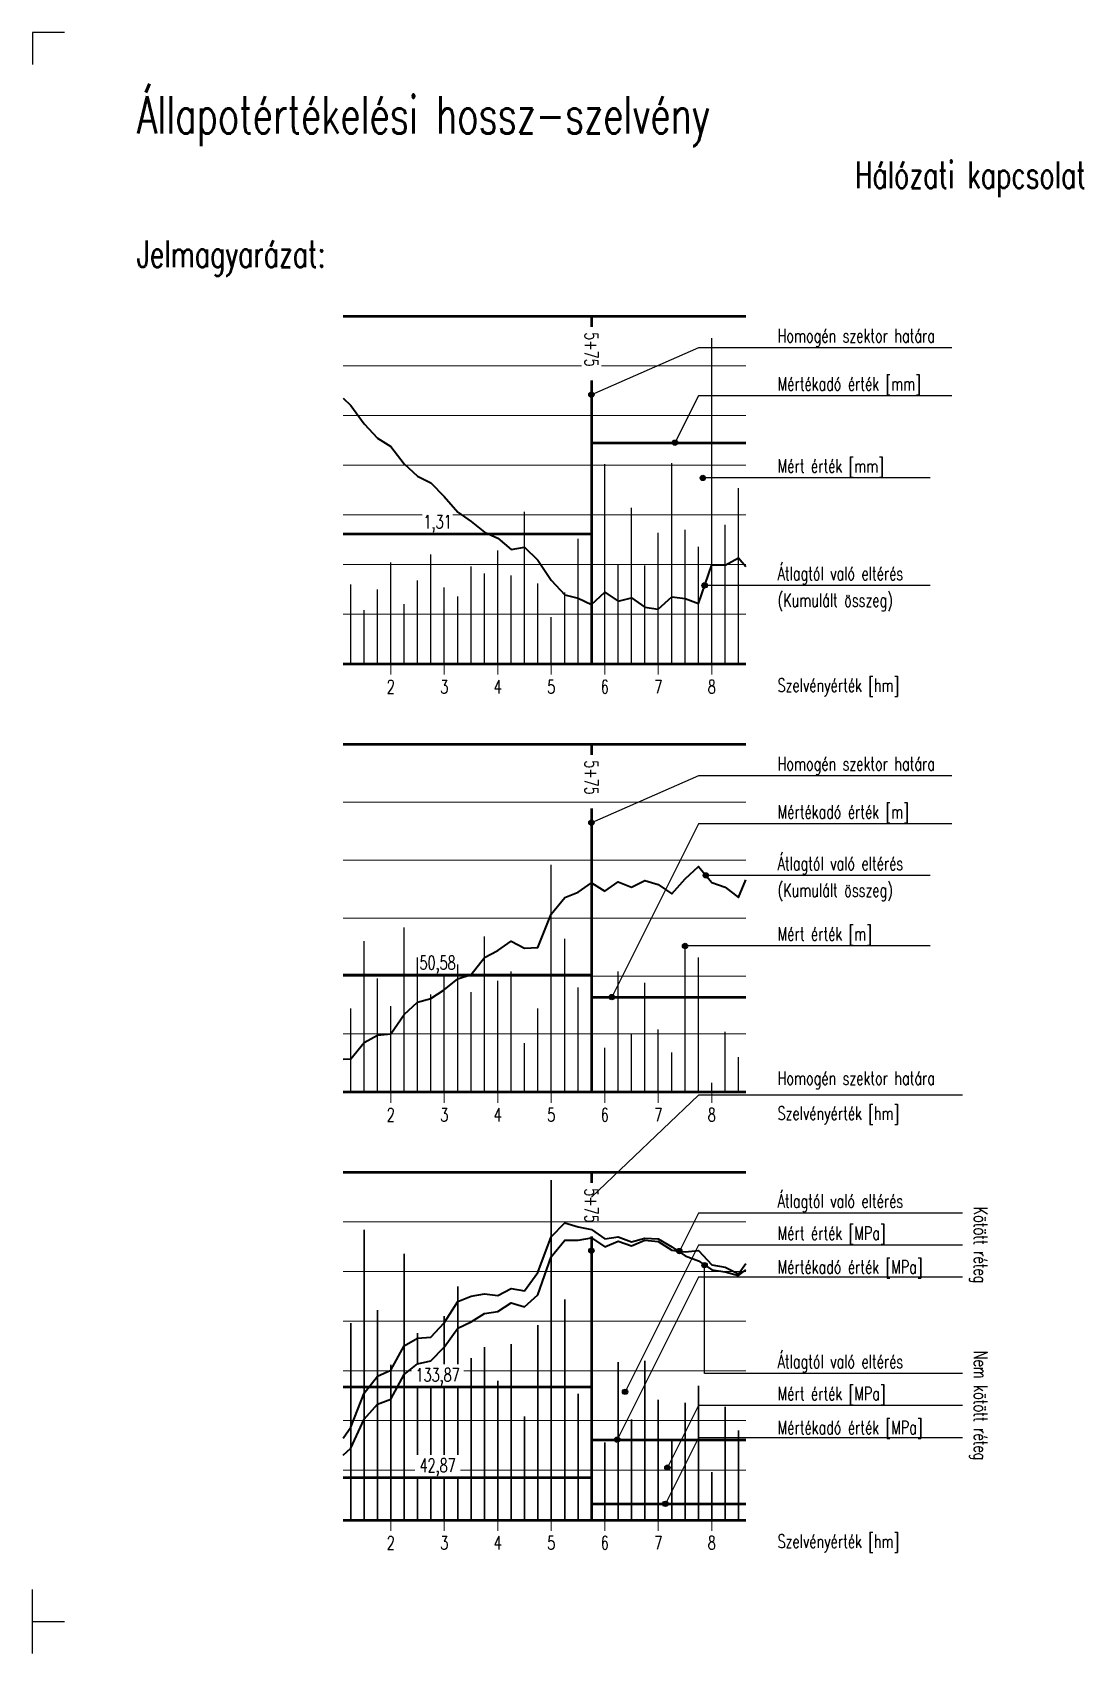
# Model space of a CAD drawing. Extents: x 34 to 784, y 316 to 619.
# Drawn here: x 33.5 to 228.7, y 315.8 to 618.8 of the extents above; entities that cross this region are included whole.
import ezdxf
from ezdxf.enums import TextEntityAlignment as Align

# ---------------------------------------------------------------- set-up
doc = ezdxf.new("R2010")
doc.units = 0
doc.header["$LTSCALE"] = 10
doc.header["$MEASUREMENT"] = 0
doc.layers.get('0').update_dxf_attribs({"lineweight": 25})
for name, color, linetype, lineweight in [('Felületi_modulusok', 11, 'Continuous', 30), ('Felületi_modulusok_2', 140, 'Continuous', 30), ('Felületi_modulusok_kumulatív', 11, 'Continuous', 35), ('Felületi_modulusok_kumulatív_2', 140, 'Continuous', 35), ('Felületi_modulusok_Mértékadó', 1, 'Continuous', 50), ('Felületi_modulusok_Mértékadó_2', 5, 'Continuous', 50), ('Görbületi_sugár', 7, 'Continuous', 25), ('Görbületi_sugár_kumulatív', 11, 'Continuous', 35), ('Görbületi_sugár_Mértékadó', 1, 'Continuous', 50), ('Keret', 7, 'Continuous', 50), ('Keretjelek', 7, 'Continuous', 25), ('Skála_X', 7, 'Continuous', 20), ('Skála_Y', 7, 'Continuous', 20), ('Szöveg_0', 7, 'Continuous', 35), ('Tárcsaközép_süllyedés', 7, 'Continuous', 25), ('Tárcsaközép_süllyedés_kumulatív', 11, 'Continuous', 35), ('Tárcsaközép_süllyedés_Mértékadó', 1, 'Continuous', 50)]:
    doc.layers.add(name, color=color, linetype=linetype, lineweight=lineweight)
doc.styles.get("Standard").update_dxf_attribs({"font": 'simplex.shx'})

# ---------------------------------------------------------------- blocks, each defined once
blk = doc.blocks.new('Pötty')
at = {"layer": 'Keretjelek'}
h = blk.add_hatch(color=256, dxfattribs=at)
h.paths.add_polyline_path([(0, 0.5), (0, 0), (0.5, 0, 0.414214)])
h.paths.add_polyline_path([(0.5, 0), (0, 0), (0, -0.5, 0.414214)])
h.paths.add_polyline_path([(0, 0.5, 0.414214), (-0.5, 0, 0.414214), (0, -0.5)])
blk.add_circle((0, 0), 0.5, dxfattribs=at)

msp = doc.modelspace()

# ---------------------------------------------------------------- linework, layer by layer
msp.add_line((159.18, 368.15), (159.18, 388.4))
at = {"layer": 'Felületi_modulusok'}
for p, q in [((130.52, 340.77), (130.52, 404.29)), ((95.52, 340.77), (95.52, 395)), ((103.02, 340.77), (103.02, 390.55)), ((113.02, 369.88), (113.02, 384.42)), ((133.02, 340.77), (133.02, 382)), ((98.02, 340.77), (98.02, 379.96)), ((110.52, 369.88), (110.52, 378.85)), ((93.02, 340.77), (93.02, 377.55)), ((128.02, 340.77), (128.02, 377.17)), ((105.52, 369.88), (105.52, 375.69)), ((118.02, 340.77), (118.02, 373.09)), ((123.02, 340.77), (123.02, 373.65)), ((100.52, 340.77), (100.52, 369.75)), ((115.52, 340.77), (115.52, 371.05)), ((143.02, 340.77), (143.02, 370.3)), ((148.02, 340.77), (148.02, 370.49)), ((120.52, 340.77), (120.52, 366.77)), ((138.02, 340.77), (138.02, 366.77)), ((105.52, 352.98), (105.52, 365.42)), ((108.02, 352.98), (108.02, 365.42)), ((110.52, 352.98), (110.52, 365.42)), ((113.02, 352.98), (113.02, 365.42)), ((135.52, 340.77), (135.52, 364.36)), ((158.02, 340.77), (158.02, 365.85)), ((150.52, 340.77), (150.52, 363.25)), ((155.52, 340.77), (155.52, 362.69)), ((163.02, 340.77), (163.02, 361.95)), ((125.52, 340.77), (125.52, 360.09)), ((145.52, 340.77), (145.52, 359.53)), ((140.52, 340.77), (140.52, 355.26)), ((153.02, 340.77), (153.02, 355.45)), ((165.52, 340.77), (165.52, 357.49)), ((105.52, 340.77), (105.52, 348.52)), ((108.02, 340.77), (108.02, 348.52)), ((110.52, 340.77), (110.52, 348.52)), ((113.02, 340.77), (113.02, 348.52)), ((160.52, 340.77), (160.52, 349.69))]:
    msp.add_line(p, q, dxfattribs=at)
at = {"layer": 'Felületi_modulusok_2'}
for p, q in [((95.52, 340.77), (95.52, 371.42)), ((130.52, 340.77), (130.52, 372.35)), ((93.02, 340.77), (93.02, 363.8)), ((103.02, 340.77), (103.02, 366.4)), ((113.02, 352.98), (113.02, 364.73)), ((98.02, 340.77), (98.02, 362.5)), ((110.52, 352.98), (110.52, 361.2)), ((128.02, 340.77), (128.02, 363.25)), ((133.02, 340.77), (133.02, 360.83)), ((100.52, 340.77), (100.52, 356.75)), ((105.52, 352.98), (105.52, 357.49)), ((115.52, 340.77), (115.52, 356.37)), ((118.02, 340.77), (118.02, 354.7)), ((123.02, 340.77), (123.02, 357.12)), ((143.02, 340.77), (143.02, 354.52)), ((148.02, 340.77), (148.02, 355.45)), ((108.02, 352.98), (108.02, 353.96)), ((120.52, 340.77), (120.52, 352.66)), ((125.52, 340.77), (125.52, 352.29)), ((138.02, 340.77), (138.02, 352.1)), ((150.52, 340.77), (150.52, 353.22)), ((163.02, 340.77), (163.02, 352.47)), ((165.52, 340.77), (165.52, 351.73)), ((105.52, 340.77), (105.52, 348.52)), ((108.02, 340.77), (108.02, 348.52)), ((110.52, 340.77), (110.52, 348.52)), ((113.02, 340.77), (113.02, 348.52)), ((135.52, 340.77), (135.52, 351.36)), ((140.52, 340.77), (140.52, 348.76)), ((145.52, 340.77), (145.52, 350.8)), ((153.02, 340.77), (153.02, 349.32)), ((155.52, 340.77), (155.52, 348.76)), ((158.02, 340.77), (158.02, 350.8)), ((160.52, 340.77), (160.52, 348.76))]:
    msp.add_line(p, q, dxfattribs=at)
at = {"layer": 'Felületi_modulusok_kumulatív', "flags": 128}
msp.add_lwpolyline([(91.62, 352.88), (93.02, 354.19), (95.52, 359.64), (98.02, 362.4), (100.52, 363.34), (103.02, 367.99), (105.52, 369.99), (108.02, 370.53), (110.52, 373.09), (113.02, 376.65), (115.52, 377.82), (118.02, 379.35), (120.52, 379.76), (123.02, 381.39), (125.52, 380.61), (128.02, 382.87), (130.52, 389.98), (133.02, 393.1), (135.52, 393.08), (138.02, 393.49), (140.52, 391.84), (143.02, 392.87), (145.52, 391.99), (148.02, 393.06), (150.52, 392.83), (153.02, 391.22), (155.52, 390.89), (158.02, 391.13), (160.52, 388.49), (163.02, 388.03), (165.52, 386.78), (166.9, 388.71)], dxfattribs=at)
at = {"layer": 'Felületi_modulusok_kumulatív_2', "flags": 128}
msp.add_lwpolyline([(91.62, 356.06), (93.02, 358.11), (95.52, 364.45), (98.02, 367.64), (100.52, 368.78), (103.02, 373.35), (105.52, 374.76), (108.02, 374.92), (110.52, 377.64), (113.02, 381.62), (115.52, 382.63), (118.02, 383.05), (120.52, 382.75), (123.02, 384.02), (125.52, 383.59), (128.02, 387.04), (130.52, 393.71), (133.02, 396.3), (135.52, 395.54), (138.02, 395.04), (140.52, 393.35), (143.02, 393.71), (145.52, 392.74), (148.02, 393.43), (150.52, 393.32), (153.02, 391.83), (155.52, 390.15), (158.02, 389.19), (160.52, 387.5), (163.02, 387.13), (165.52, 386.5), (166.9, 387.53)], dxfattribs=at)
at = {"layer": 'Felületi_modulusok_Mértékadó'}
for p, q in [((91.62, 365.64), (138.02, 365.64)), ((138.02, 355.78), (166.9, 355.78))]:
    msp.add_line(p, q, dxfattribs=at)
at = {"layer": 'Felületi_modulusok_Mértékadó_2'}
for p, q in [((91.62, 348.74), (138.02, 348.74)), ((138.02, 343.79), (166.9, 343.79))]:
    msp.add_line(p, q, dxfattribs=at)
at = {"layer": 'Görbületi_sugár'}
for p, q in [((130.52, 420.77), (130.52, 463.24)), ((103.02, 420.77), (103.02, 451.54)), ((95.52, 420.77), (95.52, 448.94)), ((118.02, 420.77), (118.02, 449.81)), ((133.02, 420.77), (133.02, 449.37)), ((105.52, 420.77), (105.52, 445.91)), ((155.52, 420.77), (155.52, 448.07)), ((158.02, 420.77), (158.02, 445.91)), ((110.52, 420.77), (110.52, 442.87)), ((113.02, 420.77), (113.02, 444.61)), ((123.02, 420.77), (123.02, 443.31)), ((138.02, 420.77), (138.02, 443.31)), ((143.02, 420.77), (143.02, 443.31)), ((98.02, 420.77), (98.02, 442.01)), ((115.52, 420.77), (115.52, 439.41)), ((120.52, 420.77), (120.52, 441.57)), ((135.52, 420.77), (135.52, 440.27)), ((148.02, 420.77), (148.02, 441.14)), ((93.02, 420.77), (93.02, 436.37)), ((100.52, 420.77), (100.52, 436.81)), ((108.02, 420.77), (108.02, 438.97)), ((128.02, 420.77), (128.02, 436.37)), ((145.52, 420.77), (145.52, 431.61)), ((150.52, 420.77), (150.52, 432.47)), ((163.02, 420.77), (163.02, 432.04)), ((125.52, 420.77), (125.52, 429.87)), ((140.52, 420.77), (140.52, 429.01)), ((153.02, 420.77), (153.02, 428.14)), ((165.52, 420.77), (165.52, 427.27)), ((160.52, 420.77), (160.52, 422.51))]:
    msp.add_line(p, q, dxfattribs=at)
at = {"layer": 'Görbületi_sugár_kumulatív', "flags": 128}
msp.add_lwpolyline([(91.62, 426.91), (93.02, 426.99), (95.52, 429.99), (98.02, 431.41), (100.52, 431.64), (103.02, 435.23), (105.52, 437.54), (108.02, 438.27), (110.52, 439.89), (113.02, 441.9), (115.52, 442.73), (118.02, 445.92), (120.52, 447.24), (123.02, 448.96), (125.52, 447.62), (128.02, 447.76), (130.52, 454.01), (133.02, 457.11), (135.52, 458.13), (138.02, 459.85), (140.52, 458.31), (143.02, 460.03), (145.52, 459.08), (148.02, 460.3), (150.52, 459.56), (153.02, 457.82), (155.52, 460.62), (158.02, 462.93), (160.52, 459.91), (163.02, 459.06), (165.52, 457.13), (166.9, 460.42)], dxfattribs=at)
at = {"layer": 'Görbületi_sugár_Mértékadó'}
for p, q in [((91.62, 442.69), (138.02, 442.69)), ((138.02, 438.5), (166.9, 438.5))]:
    msp.add_line(p, q, dxfattribs=at)
at = {"layer": 'Keret'}
for p, q in [((91.62, 565.77), (166.9, 565.77)), ((138.02, 565.77), (138.02, 563.77)), ((138.02, 553.77), (138.02, 500.77)), ((91.62, 500.77), (166.9, 500.77)), ((91.62, 485.77), (166.9, 485.77)), ((138.02, 485.77), (138.02, 483.77)), ((138.02, 473.77), (138.02, 420.77)), ((91.62, 420.77), (166.9, 420.77)), ((91.62, 405.77), (166.9, 405.77)), ((138.02, 405.77), (138.02, 403.77)), ((138.02, 393.77), (138.02, 340.77)), ((91.62, 340.77), (166.9, 340.77))]:
    msp.add_line(p, q, dxfattribs=at)
at = {"layer": 'Keretjelek'}
for p, q in [((33.53, 618.81), (33.53, 612.81)), ((33.53, 618.81), (33.53, 612.81)), ((33.53, 618.81), (33.53, 612.81)), ((39.53, 618.81), (33.53, 618.81)), ((158.02, 559.88), (138.02, 551.1)), ((205.36, 559.88), (158.02, 559.88)), ((158.02, 550.89), (153.63, 542.11)), ((205.36, 550.89), (158.02, 550.89)), ((201.36, 535.53), (158.84, 535.53)), ((201.36, 515.44), (159.18, 515.44)), ((158.02, 479.88), (138.02, 471.1)), ((205.36, 479.88), (158.02, 479.88)), ((158.02, 470.89), (141.83, 438.5)), ((205.36, 470.89), (158.02, 470.89)), ((201.36, 461.25), (159.41, 461.25)), ((201.36, 448.07), (155.52, 448.07)), ((158.02, 420.15), (138.02, 401.1)), ((207.36, 420.15), (158.02, 420.15)), ((158.02, 398.15), (154.46, 391.03)), ((207.36, 398.15), (158.02, 398.15)), ((158.02, 392.15), (144.31, 364.73)), ((207.36, 392.15), (158.02, 392.15)), ((158.02, 386.15), (142.84, 355.78)), ((207.36, 386.15), (158.02, 386.15)), ((207.36, 368.15), (159.18, 368.15)), ((158.02, 362.15), (152.23, 350.56)), ((207.36, 362.15), (158.02, 362.15)), ((158.02, 356.15), (151.84, 343.79)), ((207.36, 356.15), (158.02, 356.15)), ((33.53, 315.81), (33.53, 327.81)), ((33.53, 315.81), (33.53, 327.81)), ((33.53, 321.81), (39.53, 321.81))]:
    msp.add_line(p, q, dxfattribs=at)
at = {"layer": 'Skála_X'}
for p, q in [((100.52, 498.77), (100.52, 500.77)), ((110.52, 498.77), (110.52, 500.77)), ((120.52, 498.77), (120.52, 500.77)), ((130.52, 498.77), (130.52, 500.77)), ((140.52, 498.77), (140.52, 500.77)), ((150.52, 498.77), (150.52, 500.77)), ((160.52, 498.77), (160.52, 500.77)), ((100.52, 418.77), (100.52, 420.77)), ((110.52, 418.77), (110.52, 420.77)), ((120.52, 418.77), (120.52, 420.77)), ((130.52, 418.77), (130.52, 420.77)), ((140.52, 418.77), (140.52, 420.77)), ((150.52, 418.77), (150.52, 420.77)), ((160.52, 418.77), (160.52, 420.77)), ((100.52, 338.77), (100.52, 340.77)), ((110.52, 338.77), (110.52, 340.77)), ((120.52, 338.77), (120.52, 340.77)), ((130.52, 338.77), (130.52, 340.77)), ((140.52, 338.77), (140.52, 340.77)), ((150.52, 338.77), (150.52, 340.77)), ((160.52, 338.77), (160.52, 340.77))]:
    msp.add_line(p, q, dxfattribs=at)
at = {"layer": 'Skála_Y'}
for p, q in [((91.62, 556.49), (136.15, 556.49)), ((139.9, 556.49), (166.9, 556.49)), ((91.62, 547.2), (166.9, 547.2)), ((91.62, 537.92), (166.9, 537.92)), ((91.62, 528.63), (106.4, 528.63)), ((112.14, 528.63), (166.9, 528.63)), ((91.62, 519.35), (166.9, 519.35)), ((91.62, 510.06), (166.9, 510.06)), ((91.62, 474.94), (166.9, 474.94)), ((91.62, 464.11), (166.9, 464.11)), ((91.62, 453.27), (166.9, 453.27)), ((91.62, 442.44), (166.9, 442.44)), ((91.62, 431.61), (166.9, 431.61)), ((91.62, 396.49), (166.9, 396.49)), ((91.62, 387.2), (166.9, 387.2)), ((91.62, 377.92), (166.9, 377.92)), ((91.62, 368.63), (104.36, 368.63)), ((114.18, 368.63), (166.9, 368.63)), ((91.62, 359.35), (166.9, 359.35)), ((91.62, 350.06), (105.03, 350.06)), ((113.52, 350.06), (166.9, 350.06))]:
    msp.add_line(p, q, dxfattribs=at)
at = {"layer": 'Tárcsaközép_süllyedés'}
for p, q in [((160.52, 500.77), (160.52, 561.69)), ((140.52, 500.77), (140.52, 538.1)), ((153.02, 500.77), (153.02, 538.29)), ((165.52, 500.77), (165.52, 533.65)), ((125.52, 500.77), (125.52, 529.19)), ((145.52, 500.77), (145.52, 529.93)), ((150.52, 500.77), (150.52, 525.29)), ((155.52, 500.77), (155.52, 525.85)), ((163.02, 500.77), (163.02, 526.77)), ((108.02, 500.77), (108.02, 521.2)), ((120.52, 500.77), (120.52, 521.95)), ((135.52, 500.77), (135.52, 524.17)), ((138.02, 500.77), (138.02, 521.76)), ((158.02, 500.77), (158.02, 522.69)), ((100.52, 500.77), (100.52, 519.72)), ((115.52, 500.77), (115.52, 518.97)), ((143.02, 500.77), (143.02, 519.35)), ((148.02, 500.77), (148.02, 519.16)), ((93.02, 500.77), (93.02, 515.63)), ((105.52, 500.77), (105.52, 516.37)), ((118.02, 500.77), (118.02, 517.67)), ((123.02, 500.77), (123.02, 517.3)), ((128.02, 500.77), (128.02, 515.82)), ((98.02, 500.77), (98.02, 514.7)), ((110.52, 500.77), (110.52, 515.07)), ((113.02, 500.77), (113.02, 513.4)), ((133.02, 500.77), (133.02, 514.15)), ((95.52, 500.77), (95.52, 510.8)), ((103.02, 500.77), (103.02, 511.92)), ((130.52, 500.77), (130.52, 509.5))]:
    msp.add_line(p, q, dxfattribs=at)
at = {"layer": 'Tárcsaközép_süllyedés_kumulatív', "flags": 128}
msp.add_lwpolyline([(91.62, 550.45), (93.02, 549.08), (95.52, 545.62), (98.02, 542.98), (100.52, 541.4), (103.02, 538.17), (105.52, 535.88), (108.02, 534.61), (110.52, 532.05), (113.02, 529.14), (115.52, 527.4), (118.02, 525.39), (120.52, 524.27), (123.02, 522.18), (125.52, 522.59), (128.02, 520.19), (130.52, 516.45), (133.02, 513.7), (135.52, 513.05), (138.02, 511.9), (140.52, 514.19), (143.02, 512.53), (145.52, 513.1), (148.02, 511.4), (150.52, 510.99), (153.02, 513.32), (155.52, 513.02), (158.02, 512.07), (160.52, 519.32), (163.02, 519.23), (165.52, 520.58), (166.9, 518.97)], dxfattribs=at)
at = {"layer": 'Tárcsaközép_süllyedés_Mértékadó'}
for p, q in [((138.02, 542.11), (166.9, 542.11)), ((91.62, 525.11), (138.02, 525.11))]:
    msp.add_line(p, q, dxfattribs=at)

# ---------------------------------------------------------------- block references
at = {"layer": 'Keretjelek'}
for p in [(138.02, 551.1), (153.63, 542.11), (158.84, 535.53), (159.18, 515.44), (138.02, 471.1), (159.41, 461.25), (155.52, 448.07), (141.83, 438.5), (138.02, 391.1), (154.46, 391.03), (159.18, 388.4), (144.31, 364.73), (142.84, 355.78), (152.23, 350.56), (151.84, 343.79)]:
    msp.add_blockref('Pötty', p, dxfattribs=at)

# ---------------------------------------------------------------- texts
at = {"layer": 'Szöveg_0', "color": 6, "width": 0.7}
msp.add_text('Állapotértékelési hossz-szelvény', height=7, dxfattribs=at).set_placement((53.08, 599.89))
at = {"layer": 'Szöveg_0', "color": 3, "width": 0.7}
for s, p in [('Hálózati kapcsolatok', (187.25, 589.68)), ('Jelmagyarázat:', (53.08, 574.91))]:
    msp.add_text(s, height=5, dxfattribs=at).set_placement(p)
at = {"layer": 'Szöveg_0', "width": 0.7}
for p in [(138.02, 562.77), (138.02, 482.77), (138.02, 402.77)]:
    msp.add_text('5+75', height=2.5, rotation=270, dxfattribs=at).set_placement(p, align=Align.MIDDLE_LEFT)
for s, p in [('Homogén szektor határa', (172.82, 560.88)), ('Mértékadó érték [mm]', (172.82, 551.89)), ('Mért érték [mm]', (172.82, 536.53)), ('Átlagtól való eltérés', (172.82, 516.44)), ('(Kumulált összeg)', (172.82, 511.44)), ('Szelvényérték [hm]', (172.82, 495.54)), ('Homogén szektor határa', (172.82, 480.88)), ('Mértékadó érték [m]', (172.82, 471.89)), ('Átlagtól való eltérés', (172.82, 462.25)), ('(Kumulált összeg)', (172.82, 457.25)), ('Mért érték [m]', (172.82, 449.07)), ('Homogén szektor határa', (172.82, 422.1)), ('Szelvényérték [hm]', (172.82, 415.54)), ('Átlagtól való eltérés', (172.82, 399.15)), ('Mért érték [MPa]', (172.82, 393.15)), ('Mértékadó érték [MPa]', (172.82, 386.82)), ('Átlagtól való eltérés', (172.82, 369.15)), ('Mért érték [MPa]', (172.82, 363.15)), ('Mértékadó érték [MPa]', (172.82, 356.82)), ('Szelvényérték [hm]', (172.82, 335.54))]:
    msp.add_text(s, height=2.5, dxfattribs=at).set_placement(p)
for s, p in [('1,31', (109.27, 526.11)), ('50,58', (109.27, 443.69)), ('133,87', (109.27, 366.64)), ('42,87', (109.27, 349.74))]:
    msp.add_text(s, height=2.5, dxfattribs=at).set_placement(p, align=Align.CENTER)
for s, p in [('2', (100.52, 497.77)), ('3', (110.52, 497.77)), ('4', (120.52, 497.77)), ('5', (130.52, 497.77)), ('6', (140.52, 497.77)), ('7', (150.52, 497.77)), ('8', (160.52, 497.77)), ('2', (100.52, 417.77)), ('3', (110.52, 417.77)), ('4', (120.52, 417.77)), ('5', (130.52, 417.77)), ('6', (140.52, 417.77)), ('7', (150.52, 417.77)), ('8', (160.52, 417.77)), ('2', (100.52, 337.77)), ('3', (110.52, 337.77)), ('4', (120.52, 337.77)), ('5', (130.52, 337.77)), ('6', (140.52, 337.77)), ('7', (150.52, 337.77)), ('8', (160.52, 337.77))]:
    msp.add_text(s, height=2.5, dxfattribs=at).set_placement(p, align=Align.TOP_CENTER)
for s, p in [('Kötött réteg', (210.36, 392.15)), ('Nem kötött réteg', (210.36, 362.15))]:
    msp.add_text(s, height=2.5, rotation=270, dxfattribs=at).set_placement(p, align=Align.MIDDLE)

doc.saveas('drawing.dxf')
